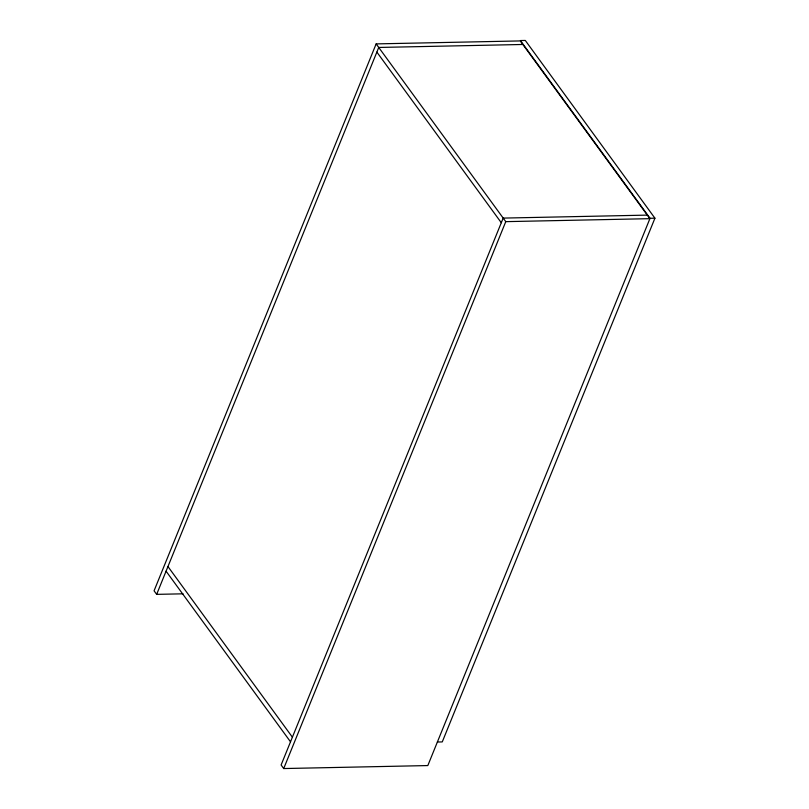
<?xml version="1.0" encoding="UTF-8"?>
<svg xmlns="http://www.w3.org/2000/svg" width="809" height="809" viewBox="0 0 809 809"><rect width="100%" height="100%" fill="white"/><g stroke="black" fill="none" stroke-linecap="round" stroke-linejoin="round"><path stroke-width="1.21" d="M376.145 43.898L505.777 221.646L649.89 218.663L520.258 40.925L376.145 43.898L154.074 590.803L156.663 594.362L183.036 593.816M156.663 594.362L378.743 47.458L522.857 44.475M437.376 742.025L442.26 741.924L654.926 218.197L525.294 40.45L520.409 40.551L650.042 218.299L427.819 765.567L283.706 768.55L505.777 221.646M647.301 215.113L503.178 218.096L281.107 764.99L283.706 768.55M650.042 218.299L654.926 218.197M376.863 52.089L501.297 222.728M167.959 566.553L292.403 737.191M166.078 571.184L290.522 741.823"/></g></svg>
